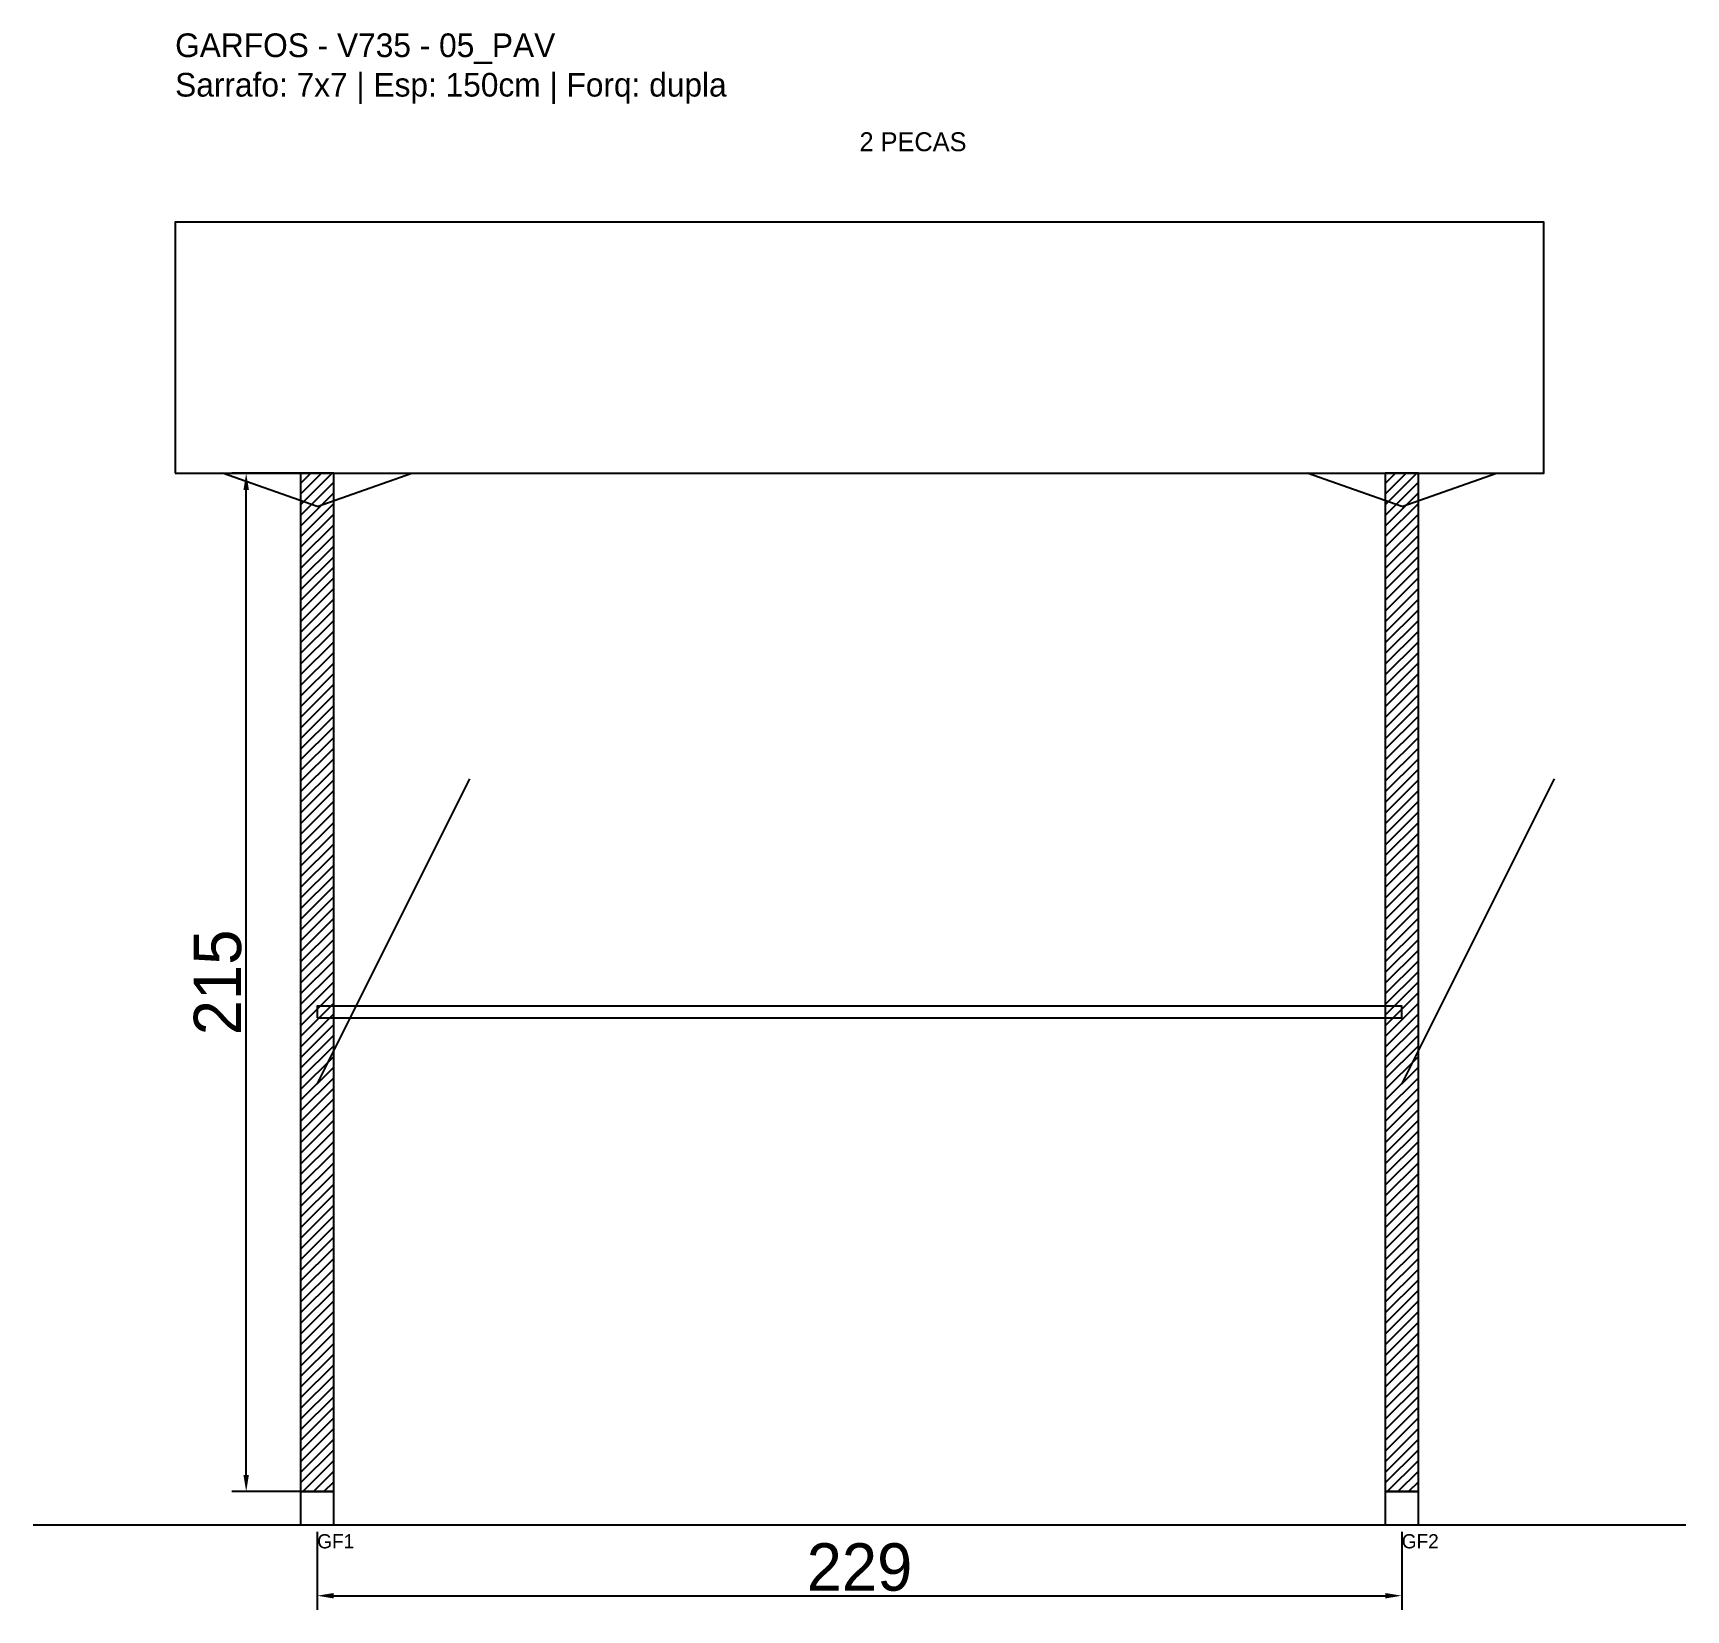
# Model space of a CAD drawing. Header units: metres. Extents: x -30 to 319, y -25 to 308.
import ezdxf

# ---------------------------------------------------------------- set-up
doc = ezdxf.new("R2010")
doc.units = ezdxf.units.M
for name, color, linetype in [('BARRA_ANCORAGEM', 1, 'Continuous'), ('COTA', 241, 'Continuous'), ('GARFOS OK', 3, 'Continuous'), ('NOME DA VIGA', 6, 'Continuous'), ('SARR_7x7', 40, 'Continuous'), ('TIRAS REESCORAMENTO', 252, 'Continuous'), ('VIGAS', 3, 'Continuous')]:
    doc.layers.add(name, color=color, linetype=linetype)
doc.dimstyles.new('EZ DXF', dxfattribs={"dimtxt": 10, "dimasz": 3.5, "dimexe": 3, "dimexo": 1.5, "dimgap": 1, "dimtad": 1, "dimdec": 1, "dimdsep": 46, "dimcen": 2.5, "dimazin": 3, "dimtfac": 1, "dimtmove": 0, "dimatfit": 3})

msp = doc.modelspace()

# ---------------------------------------------------------------- hatches: boundary and pattern name
at = {"layer": 'COTA'}
h = msp.add_hatch(dxfattribs=at)
h.set_pattern_fill('ANSI31', scale=0.5)
h.paths.add_polyline_path([(26.5, 0), (33.5, 0), (33.5, 215), (26.5, 215)])
h = msp.add_hatch(dxfattribs=at)
h.set_pattern_fill('ANSI31', scale=0.5)
h.paths.add_polyline_path([(255.5, 0), (262.5, 0), (262.5, 215), (255.5, 215)])

# ---------------------------------------------------------------- linework, layer by layer
at = {"layer": 'BARRA_ANCORAGEM'}
for p, q in [((30, 86), (62.25, 150.5)), ((259, 86), (291.25, 150.5))]:
    msp.add_line(p, q, dxfattribs=at)
at = {"layer": 'GARFOS OK'}
for p, q in [((30, 208), (10, 215)), ((10, 215), (50, 215)), ((30, 208), (50, 215)), ((259, 208), (239, 215)), ((239, 215), (279, 215)), ((259, 208), (279, 215))]:
    msp.add_line(p, q, dxfattribs=at)
at = {"layer": 'GARFOS OK', "linetype": 'CONTINUOUS'}
msp.add_line((-30, -7), (319, -7), dxfattribs=at)
at = {"layer": 'GARFOS OK'}
for points in [[(26.5, 0), (33.5, 0), (33.5, 215), (26.5, 215), (26.5, 0)], [(255.5, 0), (262.5, 0), (262.5, 215), (255.5, 215), (255.5, 0)]]:
    msp.add_lwpolyline(points, dxfattribs=at)
at = {"layer": 'SARR_7x7'}
for points in [[(26.5, -7), (33.5, -7), (33.5, 0), (26.5, 0), (26.5, -7)], [(255.5, -7), (262.5, -7), (262.5, 0), (255.5, 0), (255.5, -7)]]:
    msp.add_lwpolyline(points, dxfattribs=at)
at = {"layer": 'TIRAS REESCORAMENTO'}
msp.add_lwpolyline([(30, 100), (259, 100), (259, 102.5), (30, 102.5), (30, 100)], dxfattribs=at)
at = {"layer": 'VIGAS'}
msp.add_lwpolyline([(0, 215), (289, 215), (289, 268), (0, 268), (0, 215)], dxfattribs=at)

# ---------------------------------------------------------------- texts
at = {"layer": 'NOME DA VIGA'}
for s, height, p in [('2 PECAS', 4, (144.5, 283)), ('GF1', 3, (30, -12)), ('GF2', 3, (259, -12))]:
    msp.add_text(s, height=height, dxfattribs=at).set_placement(p)
at = {"layer": 'NOME DA VIGA', "insert": (0, 293), "char_height": 5, "attachment_point": 7}
msp.add_mtext('GARFOS - V735 - 05_PAV\\PSarrafo: 7x7 | Esp: 150cm | Forq: dupla', dxfattribs=at)

# ---------------------------------------------------------------- dimensions: what is measured, and where the dimension line sits
at = {"layer": 'COTA'}
msp.add_linear_dim(base=(15, 0), p1=(30, 0), p2=(30, 215), angle=90, dimstyle='EZ DXF', dxfattribs=at).render()
msp.add_linear_dim(base=(30, -22), p1=(30, -7), p2=(259, -7), dimstyle='EZ DXF', dxfattribs=at).render()

doc.saveas('drawing.dxf')
